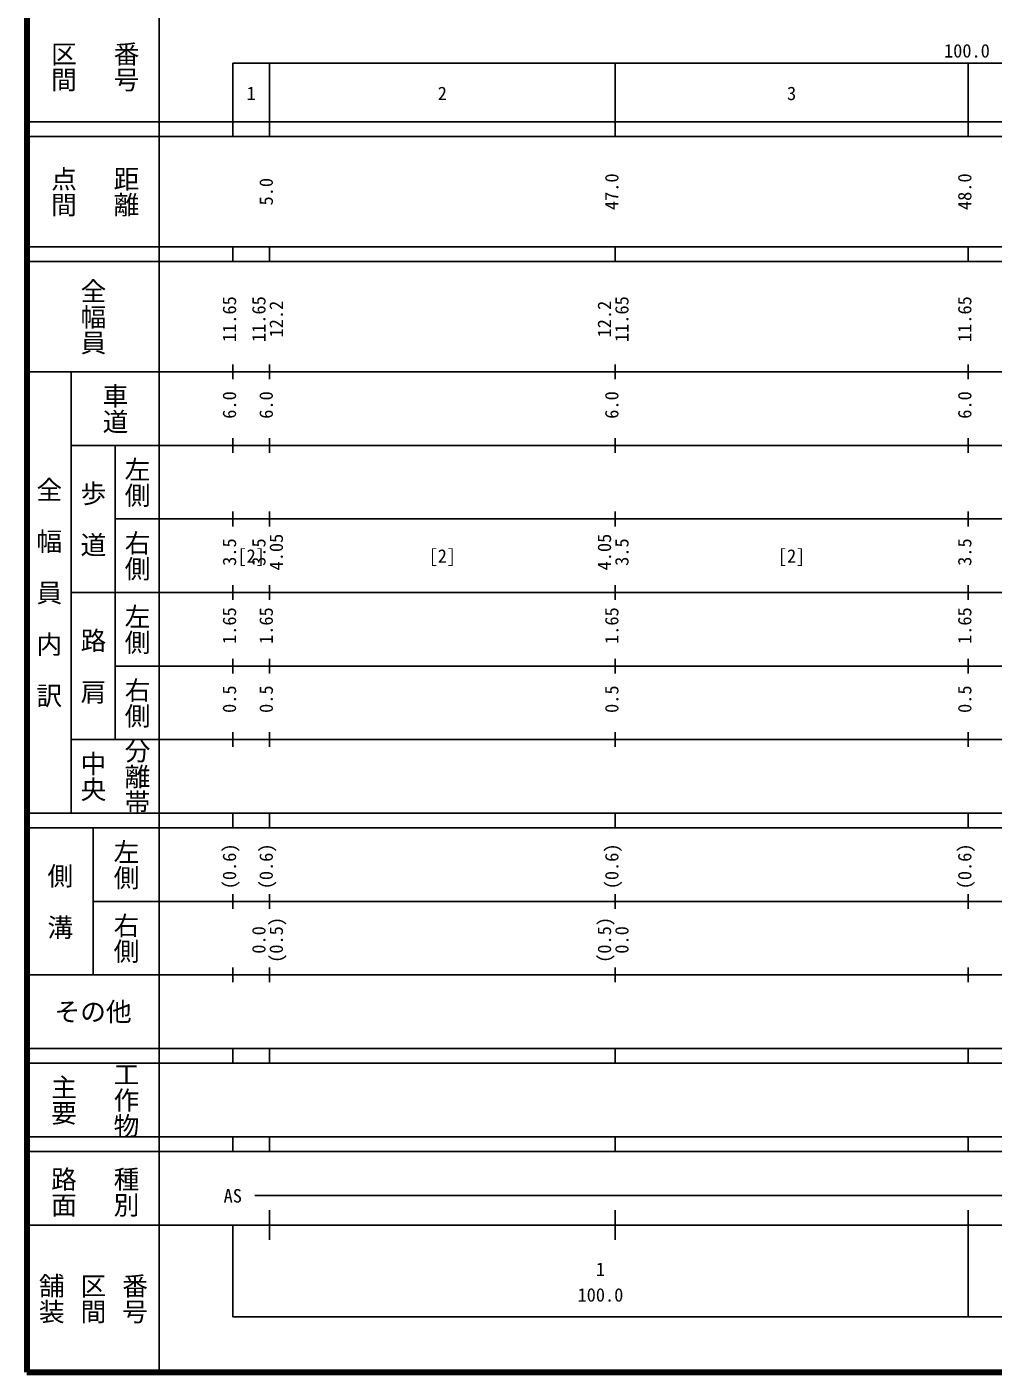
# Model space of a CAD drawing. Units: millimetres on the paper, enlarged 1000 times. Extents: x 40000 to 680000, y 20000 to 380000.
# Drawn here: x 40000 to 171404, y 20000 to 202909 of the extents above; entities that cross this region are included whole.
import ezdxf
from ezdxf.enums import TextEntityAlignment as Align

# ---------------------------------------------------------------- set-up
doc = ezdxf.new("R2010")
doc.units = ezdxf.units.MM
doc.header["$LTSCALE"] = 1000
doc.layers.add('M-TTL', color=2, linetype='Continuous', lineweight=140)
doc.layers.add('M-TTL-BAND', color=7, linetype='Continuous', lineweight=25)
doc.styles.add('@ＭＳ ゴシック', font='')
doc.styles.add('ＭＳ ゴシック', font='')
doc.styles.get('@ＭＳ ゴシック').set_extended_font_data('@MS Gothic')
doc.styles.get('ＭＳ ゴシック').set_extended_font_data('MS Gothic')

msp = doc.modelspace()

# ---------------------------------------------------------------- linework, layer by layer
at = {"layer": 'M-TTL'}
for p, q in [((40000, 380000), (40000, 20000)), ((40000, 20000), (680000, 20000))]:
    msp.add_line(p, q, dxfattribs=at)
at = {"layer": 'M-TTL-BAND'}
for p, q in [((58000, 370000), (58000, 20000)), ((68000, 198000), (579000, 198000)), ((68000, 198000), (68000, 188000)), ((73000, 188000), (73000, 198000)), ((120000, 188000), (120000, 198000)), ((168000, 188000), (168000, 198000)), ((40000, 190000), (579000, 190000)), ((40000, 188000), (579000, 188000)), ((40000, 173000), (579000, 173000)), ((68000, 171000), (68000, 173000)), ((73000, 171000), (73000, 173000)), ((120000, 171000), (120000, 173000)), ((168000, 171000), (168000, 173000)), ((40000, 171000), (579000, 171000)), ((40000, 156000), (579000, 156000)), ((46000, 96000), (46000, 156000)), ((68000, 155000), (68000, 157000)), ((73000, 155000), (73000, 157000)), ((120000, 155000), (120000, 157000)), ((168000, 155000), (168000, 157000)), ((68000, 145000), (68000, 147000)), ((73000, 145000), (73000, 147000)), ((120000, 145000), (120000, 147000)), ((168000, 145000), (168000, 147000)), ((46000, 146000), (579000, 146000)), ((52000, 146000), (52000, 106000)), ((52000, 136000), (579000, 136000)), ((68000, 135000), (68000, 137000)), ((73000, 135000), (73000, 137000)), ((120000, 135000), (120000, 137000)), ((168000, 135000), (168000, 137000)), ((68000, 125000), (68000, 127000)), ((73000, 125000), (73000, 127000)), ((120000, 125000), (120000, 127000)), ((168000, 125000), (168000, 127000)), ((46000, 126000), (579000, 126000)), ((52000, 116000), (579000, 116000)), ((68000, 115000), (68000, 117000)), ((73000, 115000), (73000, 117000)), ((120000, 115000), (120000, 117000)), ((168000, 115000), (168000, 117000)), ((68000, 105000), (68000, 107000)), ((73000, 105000), (73000, 107000)), ((120000, 105000), (120000, 107000)), ((168000, 105000), (168000, 107000)), ((46000, 106000), (579000, 106000)), ((40000, 96000), (579000, 96000)), ((68000, 94000), (68000, 96000)), ((73000, 94000), (73000, 96000)), ((120000, 94000), (120000, 96000)), ((168000, 94000), (168000, 96000)), ((40000, 94000), (579000, 94000)), ((49000, 94000), (49000, 74000)), ((68000, 83000), (68000, 85000)), ((73000, 83000), (73000, 85000)), ((120000, 83000), (120000, 85000)), ((168000, 83000), (168000, 85000)), ((49000, 84000), (579000, 84000)), ((68000, 73000), (68000, 75000)), ((73000, 73000), (73000, 75000)), ((120000, 73000), (120000, 75000)), ((168000, 73000), (168000, 75000)), ((40000, 74000), (579000, 74000)), ((40000, 64000), (579000, 64000)), ((68000, 62000), (68000, 64000)), ((73000, 62000), (73000, 64000)), ((120000, 62000), (120000, 64000)), ((168000, 62000), (168000, 64000)), ((40000, 62000), (579000, 62000)), ((40000, 52000), (579000, 52000)), ((68000, 50000), (68000, 52000)), ((73000, 50000), (73000, 52000)), ((120000, 50000), (120000, 52000)), ((168000, 50000), (168000, 52000)), ((40000, 50000), (579000, 50000)), ((71000, 44000), (274000, 44000)), ((73000, 38000), (73000, 42000)), ((120000, 38000), (120000, 42000)), ((168000, 27500), (168000, 42000)), ((40000, 40000), (579000, 40000)), ((68000, 40000), (68000, 27500)), ((68000, 27500), (579000, 27500))]:
    msp.add_line(p, q, dxfattribs=at)

# ---------------------------------------------------------------- texts
at = {"layer": 'M-TTL-BAND', "style": '@ＭＳ ゴシック'}
for s, p in [('区間', (45000, 197500)), ('番号', (53500, 197500)), ('点間', (45000, 180500)), ('距離', (53500, 180500)), ('全幅員', (49000, 163500)), ('車道', (52000, 151000)), ('左側', (55000, 141000)), ('全\u3000幅\u3000員\u3000内\u3000訳', (43000, 126000)), ('歩\u3000道', (49000, 136000)), ('右側', (55000, 131000)), ('左側', (55000, 121000)), ('路\u3000肩', (49000, 116000)), ('右側', (55000, 111000)), ('中央', (49000, 101000)), ('分離帯', (55000, 101000)), ('左側', (53500, 89000)), ('側\u3000溝', (44500, 84000)), ('右側', (53500, 79000)), ('工作物', (53500, 57000)), ('主要', (45000, 57000)), ('路面', (45000, 44500)), ('種別', (53500, 44500)), ('舗装', (43333, 30000)), ('区間', (49000, 30000)), ('番号', (54667, 30000))]:
    msp.add_text(s, height=2566, rotation=270, dxfattribs=at).set_placement(p, align=Align.MIDDLE_CENTER)
at = {"layer": 'M-TTL-BAND', "style": 'ＭＳ ゴシック'}
for s, p in [('100.0', (167844, 198195)), ('1', (70500, 192405)), ('2', (96500, 192405)), ('3', (144000, 192405)), ('[2]', (70500, 129500)), ('[2]', (96500, 129500)), ('[2]', (144000, 129500)), ('AS', (68000, 42500)), ('1', (118000, 32523)), ('100.0', (118000, 29033))]:
    msp.add_text(s, height=1833, dxfattribs=at).set_placement(p, align=Align.BOTTOM_CENTER)
for s, p in [('5.0', (74000, 180500)), ('47.0', (121000, 180500)), ('48.0', (169000, 180500)), ('11.65', (69000, 163174)), ('11.65', (73000, 163174)), ('12.2', (75370, 163174)), ('12.2', (120000, 163174)), ('11.65', (122370, 163174)), ('11.65', (169000, 163174)), ('6.0', (69000, 151500)), ('6.0', (74000, 151500)), ('6.0', (121000, 151500)), ('6.0', (169000, 151500)), ('4.05', (75370, 131500)), ('4.05', (120000, 131500)), ('3.5', (69000, 131500)), ('3.5', (73000, 131500)), ('3.5', (122370, 131500)), ('3.5', (169000, 131500)), ('1.65', (69000, 121500)), ('1.65', (74000, 121500)), ('1.65', (121000, 121500)), ('1.65', (169000, 121500)), ('0.5', (69000, 111500)), ('0.5', (74000, 111500)), ('0.5', (121000, 111500)), ('0.5', (169000, 111500)), ('(0.6)', (69000, 88764)), ('(0.6)', (74000, 88764)), ('(0.6)', (121000, 88764)), ('(0.6)', (169000, 88764)), ('0.0', (73000, 78764)), ('(0.5)', (75370, 78764)), ('(0.5)', (120000, 78764)), ('0.0', (122370, 78764))]:
    msp.add_text(s, height=1833, rotation=90, dxfattribs=at).set_placement(p, align=Align.BOTTOM_CENTER)
msp.add_text('その他', height=2566, dxfattribs=at).set_placement((49000, 69000), align=Align.MIDDLE_CENTER)

doc.saveas('drawing.dxf')
